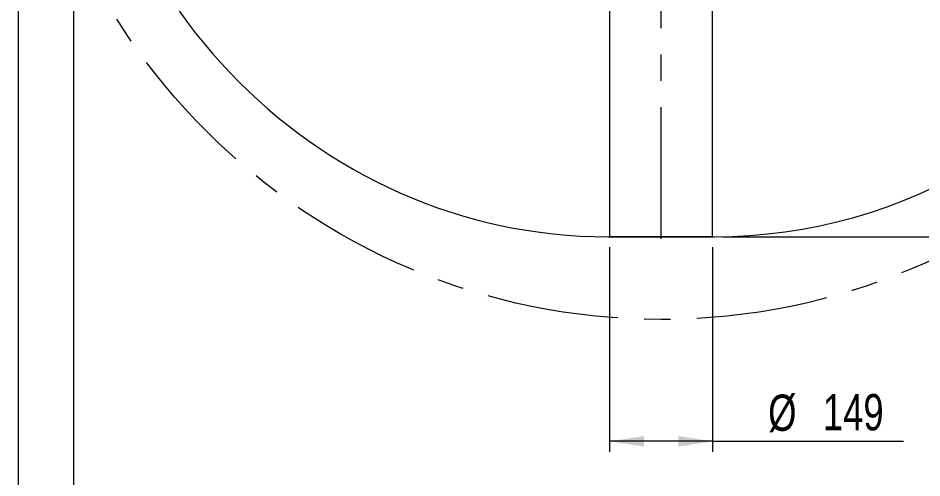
# Model space of a CAD drawing. Header units: millimetres. Extents: x 54 to 415, y 5 to 258.
# Drawn here: x 228.4 to 315.5, y 95.5 to 139.9 of the extents above; entities that cross this region are included whole.
import ezdxf

# ---------------------------------------------------------------- set-up
doc = ezdxf.new("R2010")
doc.units = ezdxf.units.MM
doc.linetypes.add('CENTERX2', pattern=[20.32, 12.7, -2.54, 2.54, -2.54])
doc.styles.add('SLDTEXTSTYLE0', font='TXT', dxfattribs={"width": 0.75})
doc.dimstyles.new('SLDDIMSTYLE0', dxfattribs={"dimtxt": 3.5, "dimasz": 3.302, "dimexe": 0, "dimexo": 0.0625, "dimgap": 0.875, "dimtad": 1, "dimlfac": 15, "dimrnd": 1e-09, "dimzin": 12, "dimdsep": 46, "dimtxsty": 'SLDTEXTSTYLE0', "dimsah": 1, "dimcen": 0.09, "dimadec": 0, "dimazin": 3, "dimtfac": 1, "dimtofl": 0, "dimtmove": 0, "dimatfit": 3, "dimfxl": 1, "dimfrac": 2, "dimtolj": 1, "dimtzin": 12, "dimarcsym": 0})
doc.dimstyles.new('SLDDIMSTYLE1', dxfattribs={"dimtxt": 3.5, "dimasz": 3.302, "dimexe": 0, "dimexo": 0.0625, "dimgap": 0.875, "dimtad": 1, "dimdec": 0, "dimlfac": 15, "dimrnd": 1e-09, "dimzin": 12, "dimdsep": 46, "dimtxsty": 'SLDTEXTSTYLE0', "dimsah": 1, "dimcen": 0.09, "dimadec": 0, "dimazin": 3, "dimtfac": 1, "dimtdec": 0, "dimtofl": 0, "dimtmove": 0, "dimatfit": 3, "dimfxl": 1, "dimfrac": 2, "dimtolj": 1, "dimtzin": 12, "dimarcsym": 0})
doc.dimstyles.new('SLDDIMSTYLE3', dxfattribs={"dimtxt": 3.5, "dimasz": 3.302, "dimexe": 0, "dimexo": 0.0625, "dimgap": 0.875, "dimtad": 1, "dimdec": 0, "dimlfac": 15, "dimrnd": 1e-09, "dimzin": 12, "dimdsep": 46, "dimtxsty": 'SLDTEXTSTYLE0', "dimsah": 1, "dimcen": 0.09, "dimadec": 0, "dimazin": 3, "dimtfac": 1, "dimtofl": 0, "dimtmove": 0, "dimatfit": 3, "dimfxl": 1, "dimfrac": 2, "dimtolj": 1, "dimtzin": 12, "dimarcsym": 0})

# ---------------------------------------------------------------- blocks, each defined once
blk = doc.blocks.new('_D')
at = {"color": 7, "linetype": 'Continuous', "lineweight": 0}
for p, q in [((233.725, 171.811), (233.725, 86.721)), ((347.059, 171.811), (347.059, 86.721)), ((233.725, 87.721), (347.059, 87.721))]:
    blk.add_line(p, q, dxfattribs=at)
for points in [[(233.725, 87.721), (237.027, 87.213), (237.027, 88.229)], [(347.059, 87.721), (343.757, 88.229), (343.757, 87.213)]]:
    blk.add_solid(points, dxfattribs=at)
at = {"color": 7, "linetype": 'Continuous', "lineweight": 0, "char_height": 3.5, "attachment_point": 1, "style": 'SLDTEXTSTYLE0'}
for s, insert in [('Recommended Reach Ø', (253.35, 92.233)), ('1700', (310.905, 92.233))]:
    blk.add_mtext(s, dxfattribs=dict(at, insert=insert))
blk = doc.blocks.new('_D_1')
at = {"color": 7, "linetype": 'Continuous', "lineweight": 0}
for p, q in [((348.059, 172.811), (373.692, 172.811)), ((372.692, 118.775), (372.692, 172.811)), ((296.359, 118.775), (373.692, 118.775))]:
    blk.add_line(p, q, dxfattribs=at)
for points in [[(372.692, 172.811), (372.184, 169.509), (373.2, 169.509)], [(372.692, 118.775), (373.2, 122.077), (372.184, 122.077)]]:
    blk.add_solid(points, dxfattribs=at)
at = {"color": 7, "linetype": 'Continuous', "lineweight": 0, "insert": (368.18, 149.108), "char_height": 3.5, "attachment_point": 1, "rotation": 90, "style": 'SLDTEXTSTYLE0'}
blk.add_mtext('811', dxfattribs=at)
blk = doc.blocks.new('_D_3')
at = {"color": 7, "linetype": 'Continuous', "lineweight": 0}
for p, q in [((228.375, 171.811), (228.375, 71.824)), ((352.409, 171.811), (352.409, 71.824)), ((228.375, 72.824), (352.409, 72.824))]:
    blk.add_line(p, q, dxfattribs=at)
for points in [[(228.375, 72.824), (231.677, 72.316), (231.677, 73.332)], [(352.409, 72.824), (349.107, 73.332), (349.107, 72.316)]]:
    blk.add_solid(points, dxfattribs=at)
at = {"color": 7, "linetype": 'Continuous', "lineweight": 0, "char_height": 3.5, "attachment_point": 1, "style": 'SLDTEXTSTYLE0'}
for s, insert in [('Max. working area', (261.37, 77.389)), ('%%c', (304.678, 77.336)), ('1860,50', (309.956, 77.389))]:
    blk.add_mtext(s, dxfattribs=dict(at, insert=insert))
blk = doc.blocks.new('_D_4')
at = {"color": 7, "linetype": 'Continuous', "lineweight": 0}
for p, q in [((285.425, 117.775), (285.425, 98.033)), ((295.359, 117.775), (295.359, 98.033)), ((295.359, 99.033), (285.425, 99.033)), ((295.359, 99.033), (313.757, 99.033))]:
    blk.add_line(p, q, dxfattribs=at)
for points in [[(285.425, 99.033), (288.727, 98.525), (288.727, 99.541)], [(295.359, 99.033), (292.057, 99.541), (292.057, 98.525)]]:
    blk.add_solid(points, dxfattribs=at)
at = {"color": 7, "linetype": 'Continuous', "lineweight": 0, "char_height": 3.5, "attachment_point": 1, "style": 'SLDTEXTSTYLE0'}
for s, insert in [('%%c', (300.72, 103.545)), ('149', (305.998, 103.598))]:
    blk.add_mtext(s, dxfattribs=dict(at, insert=insert))
blk = doc.blocks.new('_D_5')
at = {"color": 7, "linetype": 'Continuous', "lineweight": 0}
for p, q in [((296.359, 226.846), (388.274, 226.846)), ((387.274, 118.775), (387.274, 226.846)), ((296.359, 118.775), (388.274, 118.775))]:
    blk.add_line(p, q, dxfattribs=at)
for points in [[(387.274, 226.846), (386.766, 223.544), (387.782, 223.544)], [(387.274, 118.775), (387.782, 122.077), (386.766, 122.077)]]:
    blk.add_solid(points, dxfattribs=at)
at = {"color": 7, "linetype": 'Continuous', "lineweight": 0, "insert": (382.763, 165.155), "char_height": 3.5, "attachment_point": 1, "rotation": 90, "style": 'SLDTEXTSTYLE0'}
blk.add_mtext('1621', dxfattribs=at)

msp = doc.modelspace()

# ---------------------------------------------------------------- linework, layer by layer
at = {"color": 7, "linetype": 'CENTERX2', "lineweight": 0}
msp.add_line((290.39194, 118.57538), (290.39194, 231.56864), dxfattribs=at)
at = {"color": 7, "linetype": 'Continuous', "lineweight": 15}
for p, q in [((285.42527, 226.84593), (285.42527, 118.77545)), ((295.3586, 118.77545), (295.3586, 226.84593)), ((285.25186, 118.77515), (295.53201, 118.77515)), ((285.25186, 118.77515), (295.53201, 118.77515)), ((295.35786, 118.77545), (285.42601, 118.77545))]:
    msp.add_line(p, q, dxfattribs=at)
at = {"color": 7, "linetype": 'CENTERX2', "lineweight": 0}
msp.add_circle((290.39194, 172.81069), 62.01667, dxfattribs=at)
at = {"color": 7, "linetype": 'Continuous', "lineweight": 15}
for centre, start_param, end_param in [((285.25186, 172.81069), 0, 3.14159265), ((295.53201, 172.81069), 3.14159265, 6.28318531), ((285.25186, 172.81069), 3.14159265, 3.14495814), ((295.53201, 172.81069), 3.13822717, 3.14159265)]:
    msp.add_ellipse(centre, major_axis=(0, 54.03554), ratio=0.95356842, start_param=start_param, end_param=end_param, dxfattribs=at)

# ---------------------------------------------------------------- dimensions: what is measured, and where the dimension line sits
at = {"color": 7, "linetype": 'Continuous', "lineweight": 0}
for base, p2, dimstyle, picture, middle in [((387.27439, 226.84593), (295.3586, 226.84593), 'SLDDIMSTYLE3', '_D_5', (387.27439, 170.3276)), ((372.69194, 172.81069), (347.0586, 172.81069), 'SLDDIMSTYLE1', '_D_1', (372.69194, 152.98762))]:
    dim = msp.add_linear_dim(base=base, p1=(295.3586, 118.77545), p2=p2, angle=90, dimstyle=dimstyle, dxfattribs=at)
    dim.commit()
    dim.dimension.update_dxf_attribs({"geometry": picture, "text_midpoint": middle, "dimtype": 160})
for base, p1, p2, text, picture, middle in [((352.4086, 72.82412), (228.37527, 172.81069), (352.4086, 172.81069), 'Max. working area %%c<>', '_D_3', (294.0683, 72.82412)), ((347.0586, 87.72137), (233.72527, 172.81069), (347.0586, 172.81069), 'Recommended Reach Ø<>', '_D', (287.29972, 87.72137)), ((285.42527, 99.03312), (295.3586, 118.77545), (285.42527, 118.77545), '%%c<>', '_D_4', (307.23832, 99.03312))]:
    dim = msp.add_linear_dim(base=base, p1=p1, p2=p2, text=text, dimstyle='SLDDIMSTYLE0', dxfattribs=at)
    dim.commit()
    dim.dimension.update_dxf_attribs({"geometry": picture, "text_midpoint": middle, "dimtype": 160})

doc.saveas('drawing.dxf')
